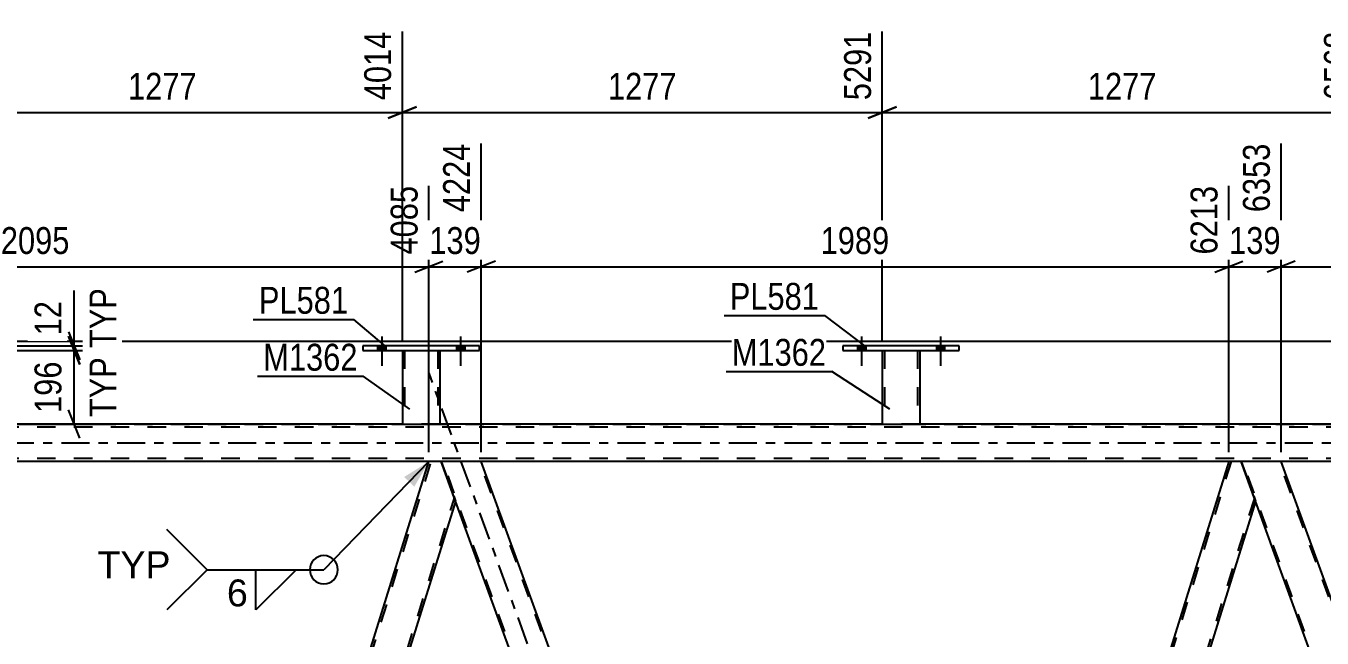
# Model space of a CAD drawing. Header units: millimetres. Extents: x 0 to 1775, y 0 to 560.
# Drawn here: x 1174.3 to 1312.2, y 406 to 471.2 of the extents above; entities that cross this region are included whole.
import ezdxf

# ---------------------------------------------------------------- set-up
doc = ezdxf.new("R2010")
doc.units = ezdxf.units.MM
doc.linetypes.add('DXK_LINE_DOT2', pattern=[3.9198, 1.9599, -1.9599])
doc.linetypes.add('DXK_LINE_DOT3', pattern=[5.9187, 2.979, -0.9799, 0.9799, -0.9799])
doc.styles.add('Arial', font='ARIAL.TTF', dxfattribs={"height": 0.2})
doc.styles.add('Arial Narrow', font='ARIALN.TTF', dxfattribs={"height": 0.2})

# ---------------------------------------------------------------- blocks, each defined once
blk = doc.blocks.new('Part-814185345-3701 - 3551')
at = {"color": 2, "linetype": 'Continuous'}
for p, q in [((1265.42, 436.66), (1265.42, 428.82)), ((1269.42, 436.66), (1269.42, 428.82)), ((1265.42, 428.82), (1269.42, 428.82))]:
    blk.add_line(p, q, dxfattribs=at)
at = {"color": 7, "linetype": 'DXK_LINE_DOT2'}
for p, q in [((1265.42, 436.66), (1269.42, 436.66)), ((1265.42, 436.66), (1265.42, 436.66)), ((1265.42, 436.66), (1265.42, 436.66)), ((1265.66, 436.66), (1265.66, 428.82)), ((1269.18, 436.66), (1269.18, 428.82)), ((1269.42, 436.66), (1269.42, 436.66)), ((1269.42, 436.66), (1269.42, 436.66)), ((1269.12, 428.82), (1269.16, 428.82)), ((1269.12, 428.82), (1269.16, 428.82)), ((1269.16, 428.82), (1269.18, 428.82)), ((1269.16, 428.82), (1269.18, 428.82))]:
    blk.add_line(p, q, dxfattribs=at)
blk = doc.blocks.new('Bolt-814185345-3553 - 3551')
at = {"linetype": 'Continuous'}
for points in [[(1211.7, 436.66), (1212.58, 436.66), (1212.58, 437.14), (1211.7, 437.14)], [(1220.1, 436.66), (1220.98, 436.66), (1220.98, 437.14), (1220.1, 437.14)]]:
    blk.add_hatch(color=1, dxfattribs=at).paths.add_polyline_path(points)
at = {"color": 1, "linetype": 'Continuous'}
for p, q in [((1212.14, 438.14), (1212.14, 435.02)), ((1220.54, 438.14), (1220.54, 435.02)), ((1211.7, 437.14), (1211.7, 436.66)), ((1212.58, 437.14), (1212.58, 436.66)), ((1220.1, 437.14), (1220.1, 436.66)), ((1220.98, 437.14), (1220.98, 436.66))]:
    blk.add_line(p, q, dxfattribs=at)
blk = doc.blocks.new('Bolt-814185345-3554 - 3551')
at = {"linetype": 'Continuous'}
for points in [[(1211.7, 436.66), (1212.58, 436.66), (1212.58, 437.14), (1211.7, 437.14)], [(1220.1, 436.66), (1220.98, 436.66), (1220.98, 437.14), (1220.1, 437.14)]]:
    blk.add_hatch(color=1, dxfattribs=at).paths.add_polyline_path(points)
at = {"color": 1, "linetype": 'Continuous'}
for p, q in [((1212.14, 438.14), (1212.14, 435.02)), ((1220.54, 438.14), (1220.54, 435.02)), ((1211.7, 437.14), (1211.7, 436.66)), ((1212.58, 437.14), (1212.58, 436.66)), ((1220.1, 437.14), (1220.1, 436.66)), ((1220.98, 437.14), (1220.98, 436.66))]:
    blk.add_line(p, q, dxfattribs=at)
blk = doc.blocks.new('Bolt-814185345-3563 - 3551')
at = {"linetype": 'Continuous'}
for points in [[(1262.78, 436.66), (1263.66, 436.66), (1263.66, 437.14), (1262.78, 437.14)], [(1271.18, 436.66), (1272.06, 436.66), (1272.06, 437.14), (1271.18, 437.14)]]:
    blk.add_hatch(color=1, dxfattribs=at).paths.add_polyline_path(points)
at = {"color": 1, "linetype": 'Continuous'}
for p, q in [((1263.22, 438.14), (1263.22, 435.02)), ((1271.62, 438.14), (1271.62, 435.02)), ((1262.78, 437.14), (1262.78, 436.66)), ((1263.66, 437.14), (1263.66, 436.66)), ((1271.18, 437.14), (1271.18, 436.66)), ((1272.06, 437.14), (1272.06, 436.66))]:
    blk.add_line(p, q, dxfattribs=at)
blk = doc.blocks.new('Bolt-814185345-3564 - 3551')
at = {"linetype": 'Continuous'}
for points in [[(1262.78, 436.66), (1263.66, 436.66), (1263.66, 437.14), (1262.78, 437.14)], [(1271.18, 436.66), (1272.06, 436.66), (1272.06, 437.14), (1271.18, 437.14)]]:
    blk.add_hatch(color=1, dxfattribs=at).paths.add_polyline_path(points)
at = {"color": 1, "linetype": 'Continuous'}
for p, q in [((1263.22, 438.14), (1263.22, 435.02)), ((1271.62, 438.14), (1271.62, 435.02)), ((1262.78, 437.14), (1262.78, 436.66)), ((1263.66, 437.14), (1263.66, 436.66)), ((1271.18, 437.14), (1271.18, 436.66)), ((1272.06, 437.14), (1272.06, 436.66))]:
    blk.add_line(p, q, dxfattribs=at)
blk = doc.blocks.new('Part-814185345-3591 - 3551')
at = {"color": 2, "linetype": 'Continuous'}
for p, q in [((1214.34, 436.66), (1214.34, 428.82)), ((1218.34, 436.66), (1218.34, 428.82)), ((1214.34, 428.82), (1218.34, 428.82))]:
    blk.add_line(p, q, dxfattribs=at)
at = {"color": 7, "linetype": 'DXK_LINE_DOT2'}
for p, q in [((1214.34, 436.66), (1218.34, 436.66)), ((1214.34, 436.66), (1214.34, 436.66)), ((1214.34, 436.66), (1214.34, 436.66)), ((1214.58, 436.66), (1214.58, 428.82)), ((1218.1, 436.66), (1218.1, 428.82)), ((1218.34, 436.66), (1218.34, 436.66)), ((1218.34, 436.66), (1218.34, 436.66)), ((1218.04, 428.82), (1218.08, 428.82)), ((1218.04, 428.82), (1218.08, 428.82)), ((1218.08, 428.82), (1218.1, 428.82)), ((1218.08, 428.82), (1218.1, 428.82))]:
    blk.add_line(p, q, dxfattribs=at)
blk = doc.blocks.new('Part-814185345-3596 - 3551')
at = {"color": 2, "linetype": 'Continuous'}
for p, q in [((1210.14, 437.14), (1210.14, 436.66)), ((1222.54, 437.14), (1210.14, 437.14)), ((1210.14, 436.66), (1222.54, 436.66)), ((1222.54, 436.66), (1222.54, 437.14))]:
    blk.add_line(p, q, dxfattribs=at)
blk = doc.blocks.new('Part-814185345-3706 - 3551')
at = {"color": 2, "linetype": 'Continuous'}
for p, q in [((1261.22, 437.14), (1261.22, 436.66)), ((1273.62, 437.14), (1261.22, 437.14)), ((1261.22, 436.66), (1273.62, 436.66)), ((1273.62, 436.66), (1273.62, 437.14))]:
    blk.add_line(p, q, dxfattribs=at)
blk = doc.blocks.new('Part-814185345-3777 - 3551')
at = {"color": 2, "linetype": 'Continuous'}
for p, q in [((1307.87, 424.82), (1303.62, 424.82)), ((1350.75, 307.02), (1307.87, 424.82)), ((1347.74, 303.6), (1305.14, 420.62))]:
    blk.add_line(p, q, dxfattribs=at)
at = {"color": 7, "linetype": 'DXK_LINE_DOT2'}
for p, q in [((1303.62, 424.82), (1305.14, 420.62)), ((1347.91, 303.6), (1303.79, 424.82)), ((1351.82, 303.6), (1307.7, 424.82)), ((1351.99, 303.6), (1350.75, 307.02)), ((1347.74, 303.6), (1351.99, 303.6))]:
    blk.add_line(p, q, dxfattribs=at)
blk = doc.blocks.new('Part-814185345-3793 - 3551')
at = {"color": 7, "linetype": 'DXK_LINE_DOT2'}
for p, q in [((1302.55, 424.82), (1265.73, 306.7)), ((1305.03, 420.94), (1268.45, 303.6)), ((1305.16, 420.57), (1305.14, 420.62)), ((1305.16, 420.57), (1305.14, 420.62)), ((1266.01, 308.42), (1265.6, 307.07)), ((1270.2, 308.42), (1268.7, 303.6)), ((1266.86, 303.6), (1265.6, 307.07)), ((1268.7, 303.6), (1266.86, 303.6))]:
    blk.add_line(p, q, dxfattribs=at)
at = {"color": 2, "linetype": 'Continuous'}
for p, q in [((1302.3, 424.82), (1266.01, 308.42)), ((1303.62, 424.82), (1302.3, 424.82)), ((1305.14, 420.62), (1303.62, 424.82)), ((1305.16, 420.57), (1270.2, 308.42))]:
    blk.add_line(p, q, dxfattribs=at)
blk = doc.blocks.new('Part-814185345-3798 - 3551')
at = {"color": 7, "linetype": 'DXK_LINE_DOT3'}
blk.add_line((1268.15, 294.2), (1217.19, 434.22), dxfattribs=at)
at = {"color": 2, "linetype": 'Continuous'}
for p, q in [((1222.74, 424.82), (1218.48, 424.82)), ((1265.11, 308.42), (1222.74, 424.82)), ((1260.85, 308.42), (1220.01, 420.62))]:
    blk.add_line(p, q, dxfattribs=at)
at = {"color": 7, "linetype": 'DXK_LINE_DOT2'}
for p, q in [((1218.48, 424.82), (1220.01, 420.62)), ((1262.77, 303.6), (1218.65, 424.82)), ((1266.69, 303.6), (1222.57, 424.82)), ((1262.6, 303.6), (1260.85, 308.42)), ((1266.86, 303.6), (1265.11, 308.42)), ((1266.86, 303.6), (1262.6, 303.6))]:
    blk.add_line(p, q, dxfattribs=at)
blk = doc.blocks.new('Part-814185345-3803 - 3551')
at = {"color": 2, "linetype": 'Continuous'}
for p, q in [((1180.46, 307.07), (1217.16, 424.82)), ((1218.48, 424.82), (1217.16, 424.82)), ((1220.01, 420.62), (1218.48, 424.82)), ((1183.57, 303.6), (1220.03, 420.57)), ((1181.72, 303.6), (1180.48, 307.02))]:
    blk.add_line(p, q, dxfattribs=at)
at = {"color": 7, "linetype": 'DXK_LINE_DOT2'}
for p, q in [((1180.6, 306.7), (1217.41, 424.82)), ((1183.32, 303.6), (1219.89, 420.94)), ((1220.03, 420.57), (1220.01, 420.62)), ((1220.03, 420.57), (1220.01, 420.62)), ((1180.48, 307.02), (1180.46, 307.07)), ((1181.72, 303.6), (1183.57, 303.6))]:
    blk.add_line(p, q, dxfattribs=at)
blk = doc.blocks.new('Part-814185345-3837 - 3551')
at = {"color": 7, "linetype": 'DXK_LINE_DOT2'}
for p, q in [((1702.68, 428.5), (1053.76, 428.5)), ((1126.99, 428.82), (1702.68, 428.82)), ((1218.34, 428.82), (1214.34, 428.82)), ((1269.42, 428.82), (1265.42, 428.82)), ((1702.68, 425.14), (1053.76, 425.14)), ((1222.74, 424.82), (1217.16, 424.82)), ((1307.87, 424.82), (1302.3, 424.82))]:
    blk.add_line(p, q, dxfattribs=at)
at = {"color": 2, "linetype": 'Continuous'}
for p, q in [((1214.34, 428.82), (1167.25, 428.82)), ((1265.42, 428.82), (1218.34, 428.82)), ((1316.5, 428.82), (1269.42, 428.82)), ((1217.16, 424.82), (1137.6, 424.82)), ((1302.3, 424.82), (1222.74, 424.82)), ((1387.43, 424.82), (1307.87, 424.82))]:
    blk.add_line(p, q, dxfattribs=at)
at = {"color": 7, "linetype": 'DXK_LINE_DOT3'}
blk.add_line((1053.76, 426.82), (1702.68, 426.82), dxfattribs=at)
blk = doc.blocks.new('Part-814185345-3843 - 3551')
at = {"color": 7, "linetype": 'DXK_LINE_DOT2'}
for p, q in [((1133.37, 424.82), (1133.35, 424.82)), ((1133.35, 424.82), (1137.17, 424.82)), ((1133.35, 424.82), (1133.49, 424.42)), ((1177.64, 303.6), (1133.52, 424.82)), ((1137.43, 424.82), (1137.26, 424.82)), ((1181.55, 303.6), (1137.43, 424.82)), ((1181.72, 303.6), (1180.48, 307.02)), ((1177.47, 303.6), (1181.72, 303.6))]:
    blk.add_line(p, q, dxfattribs=at)
at = {"color": 2, "linetype": 'Continuous'}
for p, q in [((1177.47, 303.6), (1133.49, 424.42)), ((1137.6, 424.82), (1137.17, 424.82)), ((1180.48, 307.02), (1137.6, 424.82))]:
    blk.add_line(p, q, dxfattribs=at)
blk = doc.blocks.new('StraightDimension-814185345-4708 - 3551')
at = {"color": 7, "linetype": 'Continuous'}
for p, q in [((1133.35, 425.82), (1133.35, 454.18)), ((1217.16, 425.82), (1217.16, 454.18)), ((1134.85, 446.17), (1131.85, 444.97)), ((1215.66, 444.97), (1218.66, 446.17)), ((1133.35, 445.57), (1217.16, 445.57))]:
    blk.add_line(p, q, dxfattribs=at)
at = {"color": 0}
blk.add_wipeout([(1179.51, 446.32), (1179.51, 450.52), (1171, 450.52), (1171, 446.32)], dxfattribs=at)
at = {"color": 3, "style": 'Arial Narrow'}
blk.add_text('2095', height=2.863, dxfattribs=at).set_placement((1171.6, 446.92))
at = {"color": 0, "linetype": 'Continuous'}
blk.add_wipeout([(1216.56, 454.78), (1212.36, 454.78), (1212.36, 446.27), (1216.56, 446.27)], dxfattribs=at)
at = {"color": 3, "linetype": 'Continuous', "style": 'Arial Narrow'}
blk.add_text('4085', height=2.863, rotation=90.0002, dxfattribs=at).set_placement((1215.96, 446.87))
blk = doc.blocks.new('StraightDimension-814185345-4950 - 3551')
at = {"color": 7, "linetype": 'Continuous'}
for p, q in [((1178.8, 438.16), (1180, 435.16)), ((1166.25, 436.66), (1181.8, 436.66)), ((1179.4, 428.82), (1179.4, 436.66)), ((1180, 427.32), (1178.8, 430.32)), ((1166.25, 428.82), (1181.8, 428.82))]:
    blk.add_line(p, q, dxfattribs=at)
at = {"color": 0}
blk.add_wipeout([(1178.65, 436.08), (1174.45, 436.08), (1174.45, 429.4), (1178.65, 429.4)], dxfattribs=at)
at = {"color": 0, "linetype": 'Continuous'}
blk.add_wipeout([(1184.5, 436.53), (1180.3, 436.53), (1180.3, 428.95), (1184.5, 428.95)], dxfattribs=at)
at = {"color": 3, "style": 'Arial Narrow'}
blk.add_text('196', height=2.863, rotation=90.0002, dxfattribs=at).set_placement((1178.05, 430))
at = {"color": 3, "linetype": 'Continuous', "style": 'Arial Narrow'}
blk.add_text('TYP', height=2.863, rotation=90.0002, dxfattribs=at).set_placement((1183.9, 429.55))
blk = doc.blocks.new('StraightDimension-814185345-4843 - 3551')
at = {"color": 7, "linetype": 'Continuous'}
for p, q in [((1214.34, 437.66), (1214.34, 470.6)), ((1265.42, 437.66), (1265.42, 470.6)), ((1215.84, 462.59), (1212.84, 461.39)), ((1263.92, 461.39), (1266.92, 462.59)), ((1214.34, 461.99), (1265.42, 461.99))]:
    blk.add_line(p, q, dxfattribs=at)
at = {"color": 0}
blk.add_wipeout([(1244.13, 462.74), (1244.13, 466.94), (1235.62, 466.94), (1235.62, 462.74)], dxfattribs=at)
at = {"color": 3, "style": 'Arial Narrow'}
blk.add_text('1277', height=2.863, dxfattribs=at).set_placement((1236.22, 463.34))
at = {"color": 0, "linetype": 'Continuous'}
blk.add_wipeout([(1264.82, 471.2), (1260.62, 471.2), (1260.62, 462.69), (1264.82, 462.69)], dxfattribs=at)
at = {"color": 3, "linetype": 'Continuous', "style": 'Arial Narrow'}
blk.add_text('5291', height=2.863, rotation=90.0002, dxfattribs=at).set_placement((1264.22, 463.29))
blk = doc.blocks.new('StraightDimension-814185345-4853 - 3551')
at = {"color": 7, "linetype": 'Continuous'}
for p, q in [((1265.42, 437.66), (1265.42, 470.6)), ((1316.5, 437.66), (1316.5, 470.6)), ((1266.92, 462.59), (1263.92, 461.39)), ((1315, 461.39), (1318, 462.59)), ((1265.42, 461.99), (1316.5, 461.99))]:
    blk.add_line(p, q, dxfattribs=at)
at = {"color": 0}
blk.add_wipeout([(1295.21, 462.74), (1295.21, 466.94), (1286.7, 466.94), (1286.7, 462.74)], dxfattribs=at)
at = {"color": 3, "style": 'Arial Narrow'}
blk.add_text('1277', height=2.863, dxfattribs=at).set_placement((1287.3, 463.34))
at = {"color": 0, "linetype": 'Continuous'}
blk.add_wipeout([(1315.9, 471.2), (1311.7, 471.2), (1311.7, 462.69), (1315.9, 462.69)], dxfattribs=at)
at = {"color": 3, "linetype": 'Continuous', "style": 'Arial Narrow'}
blk.add_text('6568', height=2.863, rotation=90.0002, dxfattribs=at).set_placement((1315.3, 463.29))
blk = doc.blocks.new('StraightDimension-814185345-4670 - 3551')
at = {"color": 7, "linetype": 'Continuous'}
for p, q in [((1222.74, 425.82), (1222.74, 458.68)), ((1302.3, 425.82), (1302.3, 454.18)), ((1224.24, 446.17), (1221.24, 444.97)), ((1300.8, 444.97), (1303.8, 446.17)), ((1222.74, 445.57), (1302.3, 445.57))]:
    blk.add_line(p, q, dxfattribs=at)
at = {"color": 0}
blk.add_wipeout([(1266.77, 446.32), (1266.77, 450.52), (1258.26, 450.52), (1258.26, 446.32)], dxfattribs=at)
at = {"color": 3, "style": 'Arial Narrow'}
blk.add_text('1989', height=2.863, dxfattribs=at).set_placement((1258.86, 446.92))
at = {"color": 0, "linetype": 'Continuous'}
blk.add_wipeout([(1301.7, 454.78), (1297.5, 454.78), (1297.5, 446.27), (1301.7, 446.27)], dxfattribs=at)
at = {"color": 3, "linetype": 'Continuous', "style": 'Arial Narrow'}
blk.add_text('6213', height=2.863, rotation=90.0002, dxfattribs=at).set_placement((1301.1, 446.87))
blk = doc.blocks.new('StraightDimension-814185345-4632 - 3551')
at = {"color": 7, "linetype": 'Continuous'}
for p, q in [((1307.87, 425.82), (1307.87, 458.68)), ((1387.43, 425.82), (1387.43, 454.18)), ((1309.37, 446.17), (1306.37, 444.97)), ((1385.93, 444.97), (1388.93, 446.17)), ((1307.87, 445.57), (1387.43, 445.57))]:
    blk.add_line(p, q, dxfattribs=at)
at = {"color": 0}
blk.add_wipeout([(1351.91, 446.32), (1351.91, 450.52), (1343.4, 450.52), (1343.4, 446.32)], dxfattribs=at)
at = {"color": 3, "style": 'Arial Narrow'}
blk.add_text('1989', height=2.863, dxfattribs=at).set_placement((1344, 446.92))
at = {"color": 0, "linetype": 'Continuous'}
blk.add_wipeout([(1386.83, 454.78), (1382.63, 454.78), (1382.63, 446.27), (1386.83, 446.27)], dxfattribs=at)
at = {"color": 3, "linetype": 'Continuous', "style": 'Arial Narrow'}
blk.add_text('8342', height=2.863, rotation=90.0002, dxfattribs=at).set_placement((1386.23, 446.87))
blk = doc.blocks.new('StraightDimension-814185345-4027 - 3551')
at = {"color": 7, "linetype": 'Continuous'}
blk.add_line((1695.04, 437.62), (1033.91, 437.62), dxfattribs=at)
blk = doc.blocks.new('StraightDimension-814185345-4651 - 3551')
at = {"color": 7, "linetype": 'Continuous'}
for p, q in [((1307.87, 425.82), (1307.87, 458.68)), ((1302.3, 425.82), (1302.3, 454.18)), ((1300.8, 444.97), (1303.8, 446.17)), ((1309.37, 446.17), (1306.37, 444.97)), ((1302.3, 445.57), (1307.87, 445.57))]:
    blk.add_line(p, q, dxfattribs=at)
at = {"color": 0}
blk.add_wipeout([(1308.43, 446.32), (1308.43, 450.52), (1301.74, 450.52), (1301.74, 446.32)], dxfattribs=at)
at = {"color": 3, "style": 'Arial Narrow'}
blk.add_text('139', height=2.863, dxfattribs=at).set_placement((1302.34, 446.92))
at = {"color": 0, "linetype": 'Continuous'}
blk.add_wipeout([(1307.27, 459.28), (1303.07, 459.28), (1303.07, 450.77), (1307.27, 450.77)], dxfattribs=at)
at = {"color": 3, "linetype": 'Continuous', "style": 'Arial Narrow'}
blk.add_text('6353', height=2.863, rotation=90.0002, dxfattribs=at).set_placement((1306.67, 451.37))
blk = doc.blocks.new('StraightDimension-814185345-4689 - 3551')
at = {"color": 7, "linetype": 'Continuous'}
for p, q in [((1222.74, 425.82), (1222.74, 458.68)), ((1217.16, 425.82), (1217.16, 454.18)), ((1215.66, 444.97), (1218.66, 446.17)), ((1224.24, 446.17), (1221.24, 444.97)), ((1217.16, 445.57), (1222.74, 445.57))]:
    blk.add_line(p, q, dxfattribs=at)
at = {"color": 0}
blk.add_wipeout([(1223.29, 446.32), (1223.29, 450.52), (1216.61, 450.52), (1216.61, 446.32)], dxfattribs=at)
at = {"color": 3, "style": 'Arial Narrow'}
blk.add_text('139', height=2.863, dxfattribs=at).set_placement((1217.21, 446.92))
at = {"color": 0, "linetype": 'Continuous'}
blk.add_wipeout([(1222.14, 459.28), (1217.94, 459.28), (1217.94, 450.77), (1222.14, 450.77)], dxfattribs=at)
at = {"color": 3, "linetype": 'Continuous', "style": 'Arial Narrow'}
blk.add_text('4224', height=2.863, rotation=90.0002, dxfattribs=at).set_placement((1221.54, 451.37))
blk = doc.blocks.new('StraightDimension-814185345-4833 - 3551')
at = {"color": 7, "linetype": 'Continuous'}
for p, q in [((1163.25, 437.66), (1163.25, 470.6)), ((1214.34, 437.66), (1214.34, 470.6)), ((1164.75, 462.59), (1161.75, 461.39)), ((1212.84, 461.39), (1215.84, 462.59)), ((1163.25, 461.99), (1214.34, 461.99))]:
    blk.add_line(p, q, dxfattribs=at)
at = {"color": 0}
blk.add_wipeout([(1193.05, 462.74), (1193.05, 466.94), (1184.54, 466.94), (1184.54, 462.74)], dxfattribs=at)
at = {"color": 3, "style": 'Arial Narrow'}
blk.add_text('1277', height=2.863, dxfattribs=at).set_placement((1185.14, 463.34))
at = {"color": 0, "linetype": 'Continuous'}
blk.add_wipeout([(1213.74, 471.2), (1209.54, 471.2), (1209.54, 462.69), (1213.74, 462.69)], dxfattribs=at)
at = {"color": 3, "linetype": 'Continuous', "style": 'Arial Narrow'}
blk.add_text('4014', height=2.863, rotation=90.0002, dxfattribs=at).set_placement((1213.14, 463.29))
blk = doc.blocks.new('StraightDimension-814185345-4959 - 3551')
at = {"color": 7, "linetype": 'Continuous'}
for p, q in [((1179.4, 437.14), (1179.4, 443.04)), ((1179.4, 437.14), (1179.4, 443.04)), ((1178.8, 438.64), (1180, 435.64)), ((1180, 435.16), (1178.8, 438.16)), ((1166.25, 436.66), (1181.8, 436.66)), ((1172.45, 437.14), (1181.8, 437.14)), ((1179.4, 436.66), (1179.4, 437.14))]:
    blk.add_line(p, q, dxfattribs=at)
at = {"color": 0, "linetype": 'Continuous'}
blk.add_wipeout([(1184.5, 443.89), (1180.3, 443.89), (1180.3, 436.3), (1184.5, 436.3)], dxfattribs=at)
at = {"color": 0}
blk.add_wipeout([(1178.65, 442.52), (1174.45, 442.52), (1174.45, 437.66), (1178.65, 437.66)], dxfattribs=at)
at = {"color": 3, "linetype": 'Continuous', "style": 'Arial Narrow'}
blk.add_text('TYP', height=2.863, rotation=90.0002, dxfattribs=at).set_placement((1183.9, 436.9))
at = {"color": 3, "style": 'Arial Narrow'}
blk.add_text('12', height=2.863, rotation=90.0002, dxfattribs=at).set_placement((1178.05, 438.26))
blk = doc.blocks.new('Mark-814185345-3587 - 3551')
at = {"color": 0}
blk.add_wipeout([(1209.58, 434.5), (1209.58, 437.5), (1199.53, 437.5), (1199.53, 434.5)], dxfattribs=at)
blk.add_wipeout([(1209.58, 434.5), (1209.58, 437.5), (1199.53, 437.5), (1199.53, 434.5)], dxfattribs=at)
at = {"color": 30, "linetype": 'Continuous'}
for p in [(1198.93, 433.9), (1215.15, 430.4)]:
    blk.add_line(p, (1210.18, 433.9), dxfattribs=at)
at = {"color": 3, "style": 'Arial Narrow'}
blk.add_text('M1362', height=2.863, dxfattribs=at).set_placement((1199.53, 434.5))
blk = doc.blocks.new('Mark-814185345-3592 - 3551')
at = {"color": 0}
blk.add_wipeout([(1208.57, 440.56), (1208.57, 443.56), (1199.07, 443.56), (1199.07, 440.56)], dxfattribs=at)
blk.add_wipeout([(1208.57, 440.56), (1208.57, 443.56), (1199.07, 443.56), (1199.07, 440.56)], dxfattribs=at)
at = {"color": 30, "linetype": 'Continuous'}
for p in [(1198.47, 439.96), (1212.63, 437.03)]:
    blk.add_line(p, (1209.17, 439.96), dxfattribs=at)
at = {"color": 3, "style": 'Arial Narrow'}
blk.add_text('PL581', height=2.863, dxfattribs=at).set_placement((1199.07, 440.56))
blk = doc.blocks.new('Mark-814185345-3697 - 3551')
at = {"color": 0}
blk.add_wipeout([(1259.46, 435.02), (1259.46, 438.02), (1249.4, 438.02), (1249.4, 435.02)], dxfattribs=at)
blk.add_wipeout([(1259.46, 435.02), (1259.46, 438.02), (1249.4, 438.02), (1249.4, 435.02)], dxfattribs=at)
at = {"color": 30, "linetype": 'Continuous'}
for p in [(1248.8, 434.42), (1266.23, 430.4)]:
    blk.add_line(p, (1260.06, 434.42), dxfattribs=at)
at = {"color": 3, "style": 'Arial Narrow'}
blk.add_text('M1362', height=2.863, dxfattribs=at).set_placement((1249.4, 435.02))
blk = doc.blocks.new('Mark-814185345-3702 - 3551')
at = {"color": 0}
blk.add_wipeout([(1258.69, 440.98), (1258.69, 443.98), (1249.19, 443.98), (1249.19, 440.98)], dxfattribs=at)
blk.add_wipeout([(1258.69, 440.98), (1258.69, 443.98), (1249.19, 443.98), (1249.19, 440.98)], dxfattribs=at)
at = {"color": 30, "linetype": 'Continuous'}
for p in [(1248.59, 440.38), (1263.71, 437.03)]:
    blk.add_line(p, (1259.29, 440.38), dxfattribs=at)
at = {"color": 3, "style": 'Arial Narrow'}
blk.add_text('PL581', height=2.863, dxfattribs=at).set_placement((1249.19, 440.98))
blk = doc.blocks.new('WeldMark-814185345-5007 - 3551')
at = {"linetype": 'Continuous'}
blk.add_hatch(color=30, dxfattribs=at).paths.add_polyline_path([(1214.53, 423.19), (1217.16, 424.82), (1215.61, 422.15)])
at = {"color": 30, "linetype": 'Continuous'}
for p in [(1217.16, 424.82), (1193.56, 413.31)]:
    blk.add_line(p, (1205.98, 413.31), dxfattribs=at)
at = {"color": 3, "linetype": 'Continuous'}
for p, q in [((1193.56, 413.31), (1189.27, 417.6)), ((1193.56, 413.31), (1189.27, 409.03)), ((1198.74, 413.31), (1203.03, 413.31))]:
    blk.add_line(p, q, dxfattribs=at)
for start, end in [(90, 270), (270, 90)]:
    blk.add_arc((1205.98, 413.31), 1.5, start, end, dxfattribs=at)
at = {"color": 0}
blk.add_wipeout([(1198.08, 409.21), (1198.08, 412.61), (1195.46, 412.61), (1195.46, 409.21)], dxfattribs=at)
at = {"color": 3, "linetype": 'Continuous'}
for p, q in [((1203.03, 413.31), (1198.74, 409.03)), ((1198.74, 409.03), (1198.74, 413.31))]:
    blk.add_line(p, q, dxfattribs=at)
at = {"color": 3, "style": 'Arial'}
blk.add_text('6', height=2.87, dxfattribs=at).set_placement((1195.66, 409.41))
at = {"color": 0, "linetype": 'Continuous'}
blk.add_wipeout([(1189.66, 412.41), (1189.66, 415.41), (1181.88, 415.41), (1181.88, 412.41)], dxfattribs=at)
blk.add_wipeout([(1189.66, 412.41), (1189.66, 415.41), (1181.88, 415.41), (1181.88, 412.41)], dxfattribs=at)
at = {"color": 3, "linetype": 'Continuous', "style": 'Arial'}
blk.add_text('TYP', height=2.865, dxfattribs=at).set_placement((1181.88, 412.41))

msp = doc.modelspace()

# ---------------------------------------------------------------- block references
for name in ['Bolt-814185345-3553 - 3551', 'Bolt-814185345-3554 - 3551', 'Bolt-814185345-3563 - 3551', 'Bolt-814185345-3564 - 3551', 'Part-814185345-3596 - 3551', 'Part-814185345-3591 - 3551', 'Part-814185345-3706 - 3551', 'Part-814185345-3701 - 3551', 'Part-814185345-3798 - 3551', 'Part-814185345-3837 - 3551', 'Part-814185345-3843 - 3551', 'Part-814185345-3803 - 3551', 'Part-814185345-3793 - 3551', 'Part-814185345-3777 - 3551']:
    msp.add_blockref(name, (0, 0))

# ---------------------------------------------------------------- next in the draw order: block references
msp.add_blockref('StraightDimension-814185345-4708 - 3551', (0, 0))

# ---------------------------------------------------------------- next in the draw order: block references
for name in ['StraightDimension-814185345-4843 - 3551', 'StraightDimension-814185345-4950 - 3551']:
    msp.add_blockref(name, (0, 0))

# ---------------------------------------------------------------- next in the draw order: block references
msp.add_blockref('StraightDimension-814185345-4853 - 3551', (0, 0))

# ---------------------------------------------------------------- next in the draw order: block references
for name in ['StraightDimension-814185345-4670 - 3551', 'StraightDimension-814185345-4632 - 3551']:
    msp.add_blockref(name, (0, 0))

# ---------------------------------------------------------------- next in the draw order: block references
msp.add_blockref('StraightDimension-814185345-4027 - 3551', (0, 0))

# ---------------------------------------------------------------- next in the draw order: block references
for name in ['StraightDimension-814185345-4689 - 3551', 'StraightDimension-814185345-4651 - 3551', 'Mark-814185345-3697 - 3551', 'WeldMark-814185345-5007 - 3551']:
    msp.add_blockref(name, (0, 0))

# ---------------------------------------------------------------- next in the draw order: block references
for name in ['StraightDimension-814185345-4833 - 3551', 'Mark-814185345-3702 - 3551']:
    msp.add_blockref(name, (0, 0))

# ---------------------------------------------------------------- next in the draw order: block references
for name in ['StraightDimension-814185345-4959 - 3551', 'Mark-814185345-3587 - 3551']:
    msp.add_blockref(name, (0, 0))

# ---------------------------------------------------------------- next in the draw order: block references
msp.add_blockref('Mark-814185345-3592 - 3551', (0, 0))

doc.saveas('drawing.dxf')
